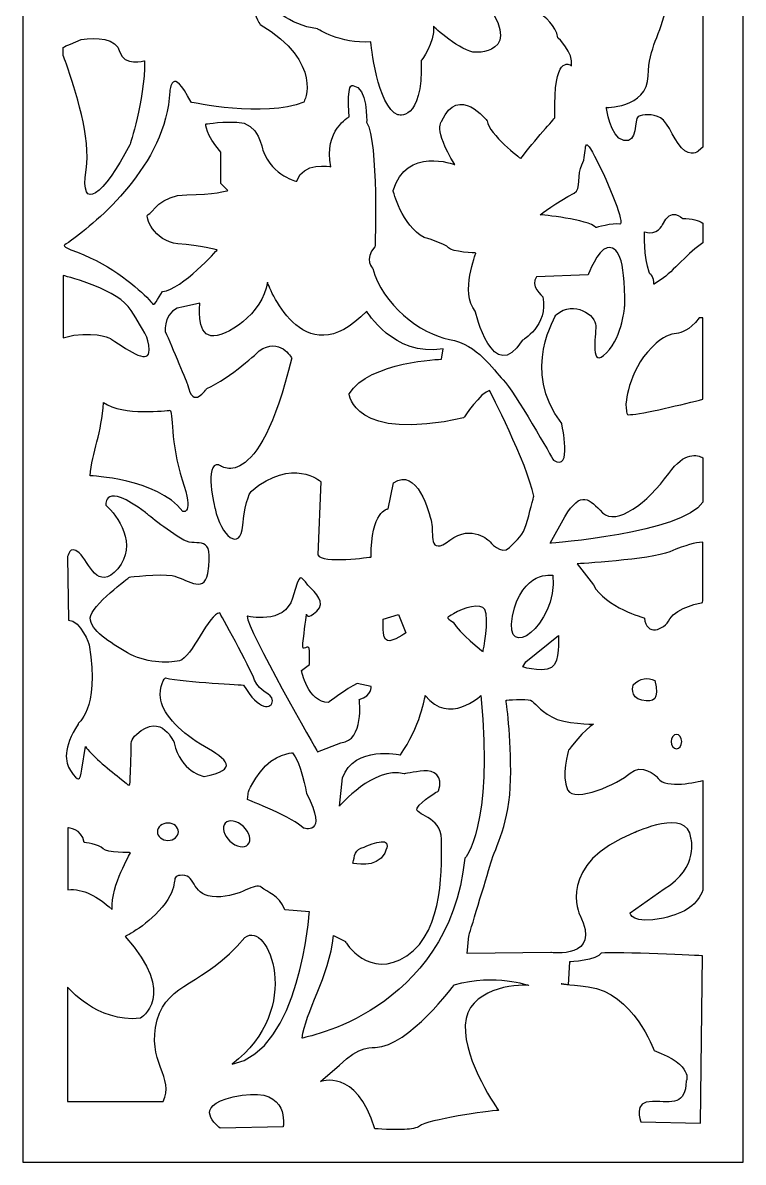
# Model space of a CAD drawing. Header units: centimetres. Extents: x 7.7 to 12.9, y -9 to 9.
# Drawn here: x 7.7 to 12.92, y -9 to -0.75 of the extents above; entities that cross this region are included whole.
import ezdxf

# ---------------------------------------------------------------- set-up
doc = ezdxf.new("R2010")
doc.units = ezdxf.units.CM
doc.header["$MEASUREMENT"] = 0
doc.layers.add('layer 1', color=7, linetype='Continuous')

msp = doc.modelspace()

# ---------------------------------------------------------------- linework, layer by layer
at = {"layer": 'layer 1', "color": 250}
for points, knots in [([(7.70092, -9.00022), (7.70092, -9.00022), (7.70092, 9.00077), (7.70092, 9.00077), (7.70092, 9.00077), (7.70092, 9.00077), (12.91511, 9.00077), (12.91511, 9.00077), (12.91511, 9.00077), (12.91511, 9.00077), (12.91511, -9.00022), (12.91511, -9.00022), (12.91511, -9.00022), (12.91511, -9.00022), (7.70092, -9.00022), (7.70092, -9.00022)], [0, 0, 0, 0, 0.2, 0.2, 0.2, 0.2, 0.4, 0.4, 0.4, 0.4, 0.6, 0.6, 0.6, 0.6, 1, 1, 1, 1]), ([(12.59248, -1.6793), (12.59248, -1.6793), (12.62299, -1.65322), (12.62299, -1.65322), (12.62299, -1.65322), (12.62299, -1.65322), (12.62299, -0.54348), (12.62299, -0.54348), (12.62299, -0.54348), (12.57837, -0.49338), (12.51531, -0.4687), (12.49777, -0.42069), (12.49777, -0.42069), (12.47071, -0.34666), (12.43914, -0.17391), (12.43463, -0.12456), (12.43463, -0.12456), (12.43012, -0.0752), (12.28128, 0.02968), (12.15951, 0.02968), (12.15951, 0.02968), (12.03774, 0.02968), (11.94302, -0.11838), (11.89341, -0.16157), (11.89341, -0.16157), (11.8438, -0.20476), (11.68144, -0.18625), (11.68144, -0.18625), (11.68144, -0.18625), (11.68144, -0.18625), (11.64988, -0.42688), (11.72203, -0.51942), (11.72203, -0.51942), (11.79418, -0.61196), (11.8934, -0.48242), (11.93851, -0.45155), (11.93851, -0.45155), (11.98361, -0.42069), (12.19107, -0.24795), (12.26324, -0.24795), (12.26324, -0.24795), (12.3354, -0.24795), (12.39855, -0.42688), (12.35795, -0.63664), (12.35795, -0.63664), (12.31736, -0.8464), (12.23166, -0.92661), (12.22716, -1.13637), (12.22716, -1.13637), (12.222, -1.37728), (11.90107, -1.3693), (11.92498, -1.36464), (11.92498, -1.36464), (11.92498, -1.36464), (11.94753, -1.58059), (12.05126, -1.60527), (12.05126, -1.60527), (12.155, -1.62995), (12.12343, -1.45103), (12.155, -1.43252), (12.155, -1.43252), (12.18656, -1.41401), (12.25873, -1.41123), (12.31736, -1.44207), (12.31736, -1.44207), (12.376, -1.47292), (12.42562, -1.63612), (12.49326, -1.6793), (12.49326, -1.6793), (12.56092, -1.72249), (12.59248, -1.6793), (12.59248, -1.6793)], [0, 0, 0, 0, 0.0526316, 0.0526316, 0.0526316, 0.0526316, 0.1052632, 0.1052632, 0.1052632, 0.1052632, 0.1578947, 0.1578947, 0.1578947, 0.1578947, 0.2105263, 0.2105263, 0.2105263, 0.2105263, 0.2631579, 0.2631579, 0.2631579, 0.2631579, 0.3157895, 0.3157895, 0.3157895, 0.3157895, 0.3684211, 0.3684211, 0.3684211, 0.3684211, 0.4210526, 0.4210526, 0.4210526, 0.4210526, 0.4736842, 0.4736842, 0.4736842, 0.4736842, 0.5263158, 0.5263158, 0.5263158, 0.5263158, 0.5789474, 0.5789474, 0.5789474, 0.5789474, 0.6315789, 0.6315789, 0.6315789, 0.6315789, 0.6842105, 0.6842105, 0.6842105, 0.6842105, 0.7368421, 0.7368421, 0.7368421, 0.7368421, 0.7894737, 0.7894737, 0.7894737, 0.7894737, 0.8421053, 0.8421053, 0.8421053, 0.8421053, 0.8947368, 0.8947368, 0.8947368, 0.8947368, 1, 1, 1, 1]), ([(8.04759, -2.39743), (7.97954, -2.35919), (7.98625, -2.37648), (8.05351, -2.32758), (8.05351, -2.32758), (8.22882, -2.20015), (8.74083, -1.78354), (8.76472, -1.24964), (8.76472, -1.24964), (8.76472, -1.24964), (8.77917, -1.04568), (8.91863, -1.32858), (8.91863, -1.32858), (8.91863, -1.32858), (9.44822, -1.44489), (9.73554, -1.32728), (9.73554, -1.32728), (9.73554, -1.32728), (9.8848, -1.04603), (9.41837, -0.76478), (9.41837, -0.76478), (9.41837, -0.76478), (9.35926, -0.68483), (9.37124, -0.56847), (9.37124, -0.56847), (9.38492, -0.43529), (9.39264, -0.49525), (9.43775, -0.55788), (9.43775, -0.55788), (9.49762, -0.64103), (9.62119, -0.76726), (9.83334, -0.79809), (9.83334, -0.79809), (9.83334, -0.79809), (9.99498, -0.90549), (10.2203, -0.89206), (10.2203, -0.89206), (10.2203, -0.89206), (10.26658, -1.36621), (10.41488, -1.4189), (10.41488, -1.4189), (10.41488, -1.4189), (10.59613, -1.47912), (10.58515, -1.02749), (10.58515, -1.02749), (10.58515, -1.02749), (10.68401, -0.89953), (10.67303, -0.7791), (10.67303, -0.7791), (10.67303, -0.7791), (10.87076, -0.96728), (10.98061, -0.96728), (10.98061, -0.96728), (10.98061, -0.96728), (11.42551, -0.98233), (10.90921, -0.44038), (10.90921, -0.44038), (10.90921, -0.44038), (11.10145, -0.30489), (11.29369, -0.62103), (11.29369, -0.62103), (11.29369, -0.62103), (11.54085, -0.68124), (11.57381, -0.8619), (11.57381, -0.8619), (11.57381, -0.8619), (11.68915, -0.96728), (11.67268, -1.06513), (11.67268, -1.06513), (11.67268, -1.06513), (11.55184, -0.96728), (11.55184, -1.34363), (11.55184, -1.34363), (11.55184, -1.34363), (11.55184, -1.44148), (11.55184, -1.44148), (11.55184, -1.44148), (11.55184, -1.44148), (11.40354, -1.60708), (11.30467, -1.73504), (11.30467, -1.73504), (11.30467, -1.73504), (11.07398, -1.56192), (11.063, -1.46406), (11.063, -1.46406), (11.063, -1.46406), (10.85428, -1.19309), (10.73345, -1.46406), (10.73345, -1.46406), (10.73345, -1.46406), (10.66753, -1.51675), (10.82682, -1.7802), (10.82682, -1.7802), (10.82682, -1.7802), (10.4753, -1.64471), (10.38192, -1.96838), (10.38192, -1.96838), (10.38192, -1.96838), (10.44234, -2.2243), (10.60712, -2.3071), (10.60712, -2.3071), (10.60712, -2.3071), (10.76091, -2.35226), (10.78288, -2.38237), (10.78288, -2.38237), (10.80485, -2.41248), (10.98061, -2.42001), (10.98061, -2.42001), (10.98061, -2.42001), (10.98061, -2.42001), (10.86527, -2.70604), (10.97512, -2.84153), (10.97512, -2.84153), (10.97512, -2.84153), (11.10694, -3.391), (11.31566, -3.05229), (11.31566, -3.05229), (11.31566, -3.05229), (11.5079, -2.94691), (11.46395, -2.73614), (11.46395, -2.73614), (11.46395, -2.73614), (11.36509, -2.65335), (11.42002, -2.59313), (11.42002, -2.59313), (11.42002, -2.59313), (11.79351, -2.57808), (11.79351, -2.57808), (11.79351, -2.57808), (11.79351, -2.57808), (11.85942, -2.39743), (11.93082, -2.38237), (11.93082, -2.38237), (12.00223, -2.36732), (12.06265, -2.44259), (12.05715, -2.80389), (12.05715, -2.80389), (12.05715, -2.80389), (12.04617, -3.01465), (11.92533, -3.14261), (11.92533, -3.14261), (11.80449, -3.27057), (11.84843, -3.02218), (11.84843, -2.94691), (11.84843, -2.94691), (11.84843, -2.87163), (11.69464, -2.75873), (11.56282, -2.86411), (11.56282, -2.86411), (11.56282, -2.86411), (11.30467, -3.27057), (11.60127, -3.65446), (11.60127, -3.65446), (11.60127, -3.65446), (11.68366, -4.01576), (11.54085, -3.9179), (11.54085, -3.9179), (11.54085, -3.9179), (11.25524, -3.41359), (11.17834, -3.33831), (11.17834, -3.33831), (11.10145, -3.26304), (10.99709, -3.08239), (10.78837, -3.04476), (10.78837, -3.04476), (10.57965, -3.00712), (10.29954, -2.78883), (10.23362, -2.53291), (10.23362, -2.53291), (10.23362, -2.53291), (10.16771, -2.46517), (10.2501, -2.37484), (10.2501, -2.37484), (10.2501, -2.37484), (10.27757, -1.62213), (10.18968, -1.47159), (10.18968, -1.47159), (10.18968, -1.47159), (10.20067, -1.21567), (10.09082, -1.20814), (10.09082, -1.20814), (10.09082, -1.20814), (10.04139, -1.17803), (10.06336, -1.43396), (10.06336, -1.43396), (10.06336, -1.43396), (9.87661, -1.53181), (9.93154, -1.79526), (9.93154, -1.79526), (9.93154, -1.79526), (9.72282, -1.75762), (9.68437, -1.90063), (9.68437, -1.90063), (9.68437, -1.90063), (9.5141, -1.87053), (9.4372, -1.67482), (9.4372, -1.67482), (9.4372, -1.67482), (9.40974, -1.47159), (9.25046, -1.47159), (9.25046, -1.47159), (9.09117, -1.47159), (9.02526, -1.48665), (9.02526, -1.48665), (9.02526, -1.48665), (9.02526, -1.48665), (9.01977, -1.56192), (9.13512, -1.68988), (9.13512, -1.68988), (9.13512, -1.68988), (9.13512, -1.91569), (9.13512, -1.91569), (9.13512, -1.91569), (9.13512, -1.91569), (9.18455, -1.96838), (9.18455, -1.96838), (9.18455, -1.96838), (9.18455, -1.96838), (9.08019, -1.99849), (8.88795, -1.99849), (8.88795, -1.99849), (8.69571, -1.99849), (8.63529, -2.13398), (8.60783, -2.1415), (8.60783, -2.1415), (8.58036, -2.14903), (8.65177, -2.33721), (8.82204, -2.35226), (8.82204, -2.35226), (8.99231, -2.36732), (9.10765, -2.39743), (9.10765, -2.39743), (9.10765, -2.39743), (9.10765, -2.39743), (8.85499, -2.68346), (8.71219, -2.69851), (8.71219, -2.69851), (8.71219, -2.69851), (8.67712, -2.75529), (8.67712, -2.75529), (8.67712, -2.75529), (8.63966, -2.81599), (8.65076, -2.79164), (8.59804, -2.73998), (8.59804, -2.73998), (8.5085, -2.6522), (8.31208, -2.48398), (8.04759, -2.39743)], [0, 0, 0, 0, 0.015873, 0.015873, 0.015873, 0.015873, 0.031746, 0.031746, 0.031746, 0.031746, 0.047619, 0.047619, 0.047619, 0.047619, 0.0634921, 0.0634921, 0.0634921, 0.0634921, 0.0793651, 0.0793651, 0.0793651, 0.0793651, 0.0952381, 0.0952381, 0.0952381, 0.0952381, 0.1111111, 0.1111111, 0.1111111, 0.1111111, 0.1269841, 0.1269841, 0.1269841, 0.1269841, 0.1428571, 0.1428571, 0.1428571, 0.1428571, 0.1587302, 0.1587302, 0.1587302, 0.1587302, 0.1746032, 0.1746032, 0.1746032, 0.1746032, 0.1904762, 0.1904762, 0.1904762, 0.1904762, 0.2063492, 0.2063492, 0.2063492, 0.2063492, 0.2222222, 0.2222222, 0.2222222, 0.2222222, 0.2380952, 0.2380952, 0.2380952, 0.2380952, 0.2539683, 0.2539683, 0.2539683, 0.2539683, 0.2698413, 0.2698413, 0.2698413, 0.2698413, 0.2857143, 0.2857143, 0.2857143, 0.2857143, 0.3015873, 0.3015873, 0.3015873, 0.3015873, 0.3174603, 0.3174603, 0.3174603, 0.3174603, 0.3333333, 0.3333333, 0.3333333, 0.3333333, 0.3492063, 0.3492063, 0.3492063, 0.3492063, 0.3650794, 0.3650794, 0.3650794, 0.3650794, 0.3809524, 0.3809524, 0.3809524, 0.3809524, 0.3968254, 0.3968254, 0.3968254, 0.3968254, 0.4126984, 0.4126984, 0.4126984, 0.4126984, 0.4285714, 0.4285714, 0.4285714, 0.4285714, 0.4444444, 0.4444444, 0.4444444, 0.4444444, 0.4603175, 0.4603175, 0.4603175, 0.4603175, 0.4761905, 0.4761905, 0.4761905, 0.4761905, 0.4920635, 0.4920635, 0.4920635, 0.4920635, 0.5079365, 0.5079365, 0.5079365, 0.5079365, 0.5238095, 0.5238095, 0.5238095, 0.5238095, 0.5396825, 0.5396825, 0.5396825, 0.5396825, 0.5555556, 0.5555556, 0.5555556, 0.5555556, 0.5714286, 0.5714286, 0.5714286, 0.5714286, 0.5873016, 0.5873016, 0.5873016, 0.5873016, 0.6031746, 0.6031746, 0.6031746, 0.6031746, 0.6190476, 0.6190476, 0.6190476, 0.6190476, 0.6349206, 0.6349206, 0.6349206, 0.6349206, 0.6507937, 0.6507937, 0.6507937, 0.6507937, 0.6666667, 0.6666667, 0.6666667, 0.6666667, 0.6825397, 0.6825397, 0.6825397, 0.6825397, 0.6984127, 0.6984127, 0.6984127, 0.6984127, 0.7142857, 0.7142857, 0.7142857, 0.7142857, 0.7301587, 0.7301587, 0.7301587, 0.7301587, 0.7460317, 0.7460317, 0.7460317, 0.7460317, 0.7619048, 0.7619048, 0.7619048, 0.7619048, 0.7777778, 0.7777778, 0.7777778, 0.7777778, 0.7936508, 0.7936508, 0.7936508, 0.7936508, 0.8095238, 0.8095238, 0.8095238, 0.8095238, 0.8253968, 0.8253968, 0.8253968, 0.8253968, 0.8412698, 0.8412698, 0.8412698, 0.8412698, 0.8571429, 0.8571429, 0.8571429, 0.8571429, 0.8730159, 0.8730159, 0.8730159, 0.8730159, 0.8888889, 0.8888889, 0.8888889, 0.8888889, 0.9047619, 0.9047619, 0.9047619, 0.9047619, 0.9206349, 0.9206349, 0.9206349, 0.9206349, 0.9365079, 0.9365079, 0.9365079, 0.9365079, 0.952381, 0.952381, 0.952381, 0.952381, 0.968254, 0.968254, 0.968254, 0.968254, 1, 1, 1, 1]), ([(8.12418, -0.87476), (8.12418, -0.87476), (8.04515, -0.90725), (8.04515, -0.90725), (8.04515, -0.90725), (8.01983, -0.91895), (8.00306, -0.92531), (7.99303, -0.93144), (7.99303, -0.93144), (7.99303, -0.93144), (7.99303, -0.98945), (7.99303, -0.98945), (7.99303, -0.98945), (7.99907, -1.00503), (8.00707, -1.02534), (8.01633, -1.05249), (8.01633, -1.05249), (8.07889, -1.23587), (8.19647, -1.58673), (8.15985, -1.81761), (8.15985, -1.81761), (8.1089, -2.13888), (8.28726, -1.9992), (8.47582, -1.63603), (8.47582, -1.63603), (8.47582, -1.63603), (8.58284, -1.32873), (8.58284, -1.02841), (8.58284, -1.02841), (8.58284, -1.02841), (8.42995, -1.07032), (8.40447, -0.96556), (8.40447, -0.96556), (8.37899, -0.86079), (8.2312, -0.86079), (8.12418, -0.87476)], [0, 0, 0, 0, 0.1, 0.1, 0.1, 0.1, 0.2, 0.2, 0.2, 0.2, 0.3, 0.3, 0.3, 0.3, 0.4, 0.4, 0.4, 0.4, 0.5, 0.5, 0.5, 0.5, 0.6, 0.6, 0.6, 0.6, 0.7, 0.7, 0.7, 0.7, 0.8, 0.8, 0.8, 0.8, 1, 1, 1, 1]), ([(11.44649, -2.1423), (11.44649, -2.1423), (11.79909, -2.17621), (11.84858, -2.23556), (11.84858, -2.23556), (11.84858, -2.23556), (11.9723, -2.20165), (12.02179, -2.21012), (12.02179, -2.21012), (12.06044, -2.21675), (11.94961, -1.92883), (11.83933, -1.7187), (11.83933, -1.7187), (11.74483, -1.53861), (11.79164, -1.69994), (11.7479, -1.78082), (11.7479, -1.78082), (11.71094, -1.84914), (11.74346, -1.95974), (11.69266, -1.98583), (11.69266, -1.98583), (11.56762, -2.05009), (11.44649, -2.1423), (11.44649, -2.1423)], [0, 0, 0, 0, 0.1428571, 0.1428571, 0.1428571, 0.1428571, 0.2857143, 0.2857143, 0.2857143, 0.2857143, 0.4285714, 0.4285714, 0.4285714, 0.4285714, 0.5714286, 0.5714286, 0.5714286, 0.5714286, 0.7142857, 0.7142857, 0.7142857, 0.7142857, 1, 1, 1, 1]), ([(12.32059, -2.61066), (12.40749, -2.55611), (12.52358, -2.40848), (12.62299, -2.34733), (12.62299, -2.34733), (12.62299, -2.34733), (12.62299, -2.20387), (12.62299, -2.20387), (12.62299, -2.20387), (12.59208, -2.18415), (12.54553, -2.16994), (12.47546, -2.16994), (12.47546, -2.16994), (12.47546, -2.16994), (12.39039, -2.07871), (12.33122, -2.21555), (12.33122, -2.21555), (12.33122, -2.21555), (12.29424, -2.29665), (12.20178, -2.26624), (12.20178, -2.26624), (12.20178, -2.26624), (12.19417, -2.45247), (12.23485, -2.5589), (12.23485, -2.5589), (12.24248, -2.57886), (12.24951, -2.57428), (12.25622, -2.58799), (12.25622, -2.58799), (12.29079, -2.65872), (12.23392, -2.66507), (12.32059, -2.61066)], [0, 0, 0, 0, 0.1111111, 0.1111111, 0.1111111, 0.1111111, 0.2222222, 0.2222222, 0.2222222, 0.2222222, 0.3333333, 0.3333333, 0.3333333, 0.3333333, 0.4444444, 0.4444444, 0.4444444, 0.4444444, 0.5555556, 0.5555556, 0.5555556, 0.5555556, 0.6666667, 0.6666667, 0.6666667, 0.6666667, 0.7777778, 0.7777778, 0.7777778, 0.7777778, 1, 1, 1, 1]), ([(8.06992, -3.01352), (8.06992, -3.01352), (7.99303, -3.03455), (7.99303, -3.03455), (7.99303, -3.03455), (7.99303, -3.03455), (7.99303, -2.58288), (7.99303, -2.58288), (7.99303, -2.58288), (8.04302, -2.59506), (8.39291, -2.68494), (8.4845, -2.83528), (8.4845, -2.83528), (8.58319, -2.9973), (8.61083, -3.01893), (8.61479, -3.12154), (8.61479, -3.12154), (8.61874, -3.22414), (8.48844, -3.14314), (8.33841, -3.04052), (8.33841, -3.04052), (8.33841, -3.04052), (8.25944, -2.99192), (8.06992, -3.01352)], [0, 0, 0, 0, 0.1428571, 0.1428571, 0.1428571, 0.1428571, 0.2857143, 0.2857143, 0.2857143, 0.2857143, 0.4285714, 0.4285714, 0.4285714, 0.4285714, 0.5714286, 0.5714286, 0.5714286, 0.5714286, 0.7142857, 0.7142857, 0.7142857, 0.7142857, 1, 1, 1, 1]), ([(8.86519, -2.8095), (8.86519, -2.8095), (8.98214, -2.78203), (8.98214, -2.78203), (8.98214, -2.78203), (8.98214, -2.78203), (8.95584, -3.00515), (9.06106, -3.01954), (9.06106, -3.01954), (9.16628, -3.03392), (9.43986, -2.86121), (9.47143, -2.6309), (9.47143, -2.6309), (9.47143, -2.6309), (9.72013, -3.33231), (10.1898, -2.84011), (10.1898, -2.84011), (10.1898, -2.84011), (10.3832, -3.17329), (10.74236, -3.11271), (10.74236, -3.11271), (10.74236, -3.11271), (10.73131, -3.18844), (10.73131, -3.18844), (10.73131, -3.18844), (10.73131, -3.18844), (10.21191, -3.20358), (10.06272, -3.43832), (10.06272, -3.43832), (10.06272, -3.43832), (10.09035, -3.79423), (10.89155, -3.61249), (10.89155, -3.61249), (10.89155, -3.61249), (11.01864, -3.42318), (11.07942, -3.41561), (11.07942, -3.41561), (11.07942, -3.41561), (11.35017, -3.9381), (11.39991, -4.18042), (11.39991, -4.18042), (11.39991, -4.18042), (11.36675, -4.30914), (11.34465, -4.38487), (11.34465, -4.38487), (11.32255, -4.4606), (11.28387, -4.49088), (11.22309, -4.55146), (11.22309, -4.55146), (11.16231, -4.61204), (11.07942, -4.50603), (11.07942, -4.50603), (11.07942, -4.50603), (11.07942, -4.50603), (10.95234, -4.3773), (10.79209, -4.49846), (10.79209, -4.49846), (10.63185, -4.61961), (10.67606, -4.44545), (10.65948, -4.36973), (10.65948, -4.36973), (10.6429, -4.294), (10.55449, -3.96839), (10.3832, -4.08197), (10.3832, -4.08197), (10.3832, -4.08197), (10.34452, -4.27128), (10.34452, -4.27128), (10.34452, -4.27128), (10.34452, -4.27128), (10.21743, -4.28643), (10.22296, -4.61961), (10.22296, -4.61961), (10.22296, -4.61961), (9.8638, -4.67262), (9.83617, -4.60447), (9.83617, -4.60447), (9.83617, -4.60447), (9.85827, -4.0744), (9.85827, -4.0744), (9.85827, -4.0744), (9.85827, -4.0744), (9.65382, -3.89267), (9.35544, -4.14255), (9.35544, -4.14255), (9.35544, -4.14255), (9.31101, -4.19146), (9.29419, -4.38932), (9.29419, -4.38932), (9.27737, -4.58718), (9.13271, -4.46755), (9.09235, -4.26969), (9.09235, -4.26969), (9.09235, -4.26969), (9.00826, -3.93376), (9.11927, -3.95217), (9.11927, -3.95217), (9.11927, -3.95217), (9.40182, -4.20067), (9.64738, -3.17913), (9.64738, -3.17913), (9.64738, -3.17913), (9.55994, -3.02267), (9.41192, -3.12851), (9.41192, -3.12851), (9.41192, -3.12851), (9.20674, -3.32637), (9.03181, -3.4), (9.03181, -3.4), (9.03181, -3.4), (8.9309, -3.56105), (8.89389, -3.37239), (8.89389, -3.37239), (8.89389, -3.37239), (8.78007, -3.09191), (8.73079, -2.98754), (8.73079, -2.98754), (8.73079, -2.98754), (8.72183, -2.81564), (8.86519, -2.8095)], [0, 0, 0, 0, 0.0322581, 0.0322581, 0.0322581, 0.0322581, 0.0645161, 0.0645161, 0.0645161, 0.0645161, 0.0967742, 0.0967742, 0.0967742, 0.0967742, 0.1290323, 0.1290323, 0.1290323, 0.1290323, 0.1612903, 0.1612903, 0.1612903, 0.1612903, 0.1935484, 0.1935484, 0.1935484, 0.1935484, 0.2258065, 0.2258065, 0.2258065, 0.2258065, 0.2580645, 0.2580645, 0.2580645, 0.2580645, 0.2903226, 0.2903226, 0.2903226, 0.2903226, 0.3225806, 0.3225806, 0.3225806, 0.3225806, 0.3548387, 0.3548387, 0.3548387, 0.3548387, 0.3870968, 0.3870968, 0.3870968, 0.3870968, 0.4193548, 0.4193548, 0.4193548, 0.4193548, 0.4516129, 0.4516129, 0.4516129, 0.4516129, 0.483871, 0.483871, 0.483871, 0.483871, 0.516129, 0.516129, 0.516129, 0.516129, 0.5483871, 0.5483871, 0.5483871, 0.5483871, 0.5806452, 0.5806452, 0.5806452, 0.5806452, 0.6129032, 0.6129032, 0.6129032, 0.6129032, 0.6451613, 0.6451613, 0.6451613, 0.6451613, 0.6774194, 0.6774194, 0.6774194, 0.6774194, 0.7096774, 0.7096774, 0.7096774, 0.7096774, 0.7419355, 0.7419355, 0.7419355, 0.7419355, 0.7741935, 0.7741935, 0.7741935, 0.7741935, 0.8064516, 0.8064516, 0.8064516, 0.8064516, 0.8387097, 0.8387097, 0.8387097, 0.8387097, 0.8709677, 0.8709677, 0.8709677, 0.8709677, 0.9032258, 0.9032258, 0.9032258, 0.9032258, 0.9354839, 0.9354839, 0.9354839, 0.9354839, 1, 1, 1, 1]), ([(12.09822, -3.58908), (12.05754, -3.60259), (12.07603, -3.54515), (12.06493, -3.52319), (12.06493, -3.52319), (12.06493, -3.52319), (12.07603, -3.27991), (12.25355, -3.10252), (12.25355, -3.10252), (12.43108, -2.92512), (12.43477, -3.08224), (12.5975, -2.88965), (12.5975, -2.88965), (12.5975, -2.88965), (12.62299, -2.88781), (12.62299, -2.88781), (12.62299, -2.88781), (12.62299, -2.88781), (12.62299, -3.4787), (12.62299, -3.4787), (12.62299, -3.4787), (12.50214, -3.50884), (12.17332, -3.58908), (12.09822, -3.58908)], [0, 0, 0, 0, 0.1428571, 0.1428571, 0.1428571, 0.1428571, 0.2857143, 0.2857143, 0.2857143, 0.2857143, 0.4285714, 0.4285714, 0.4285714, 0.4285714, 0.5714286, 0.5714286, 0.5714286, 0.5714286, 0.7142857, 0.7142857, 0.7142857, 0.7142857, 1, 1, 1, 1]), ([(8.18923, -4.03245), (8.18923, -4.03245), (8.66983, -4.04837), (8.86028, -4.29026), (8.86028, -4.29026), (8.86028, -4.29026), (8.94231, -4.32207), (8.85563, -4.0611), (8.85563, -4.0611), (8.76895, -3.80012), (8.78752, -3.55823), (8.76738, -3.55822), (8.76738, -3.55822), (8.74723, -3.5582), (8.42829, -3.60277), (8.2843, -3.50092), (8.2843, -3.50092), (8.27428, -3.72236), (8.20107, -3.86069), (8.18923, -4.03245)], [0, 0, 0, 0, 0.1666667, 0.1666667, 0.1666667, 0.1666667, 0.3333333, 0.3333333, 0.3333333, 0.3333333, 0.5, 0.5, 0.5, 0.5, 0.6666667, 0.6666667, 0.6666667, 0.6666667, 1, 1, 1, 1]), ([(11.62307, -4.32814), (11.62307, -4.32814), (11.51746, -4.52075), (11.51746, -4.52075), (11.51746, -4.52075), (11.51746, -4.52075), (12.47759, -4.44821), (12.62299, -4.22294), (12.62299, -4.22294), (12.62299, -4.22294), (12.62299, -3.90286), (12.62299, -3.90286), (12.62299, -3.90286), (12.58354, -3.8793), (12.49168, -3.85386), (12.37639, -4.01514), (12.37639, -4.01514), (12.2215, -4.23182), (11.99622, -4.39554), (11.89765, -4.29924), (11.89765, -4.29924), (11.79908, -4.20294), (11.74629, -4.13071), (11.62307, -4.32814)], [0, 0, 0, 0, 0.1428571, 0.1428571, 0.1428571, 0.1428571, 0.2857143, 0.2857143, 0.2857143, 0.2857143, 0.4285714, 0.4285714, 0.4285714, 0.4285714, 0.5714286, 0.5714286, 0.5714286, 0.5714286, 0.7142857, 0.7142857, 0.7142857, 0.7142857, 1, 1, 1, 1]), ([(8.15558, -5.99158), (8.15558, -5.99158), (8.12882, -6.1559), (8.12882, -6.1559), (8.12882, -6.1559), (8.11488, -6.24156), (8.10425, -6.25244), (8.04558, -6.16475), (8.04558, -6.16475), (8.00703, -6.10715), (7.98796, -6.00322), (8.1023, -5.82911), (8.1023, -5.82911), (8.08904, -5.82306), (8.262, -5.73871), (8.18136, -5.25648), (8.18136, -5.25648), (8.18136, -5.25648), (8.12489, -5.08107), (8.03078, -5.07592), (8.03078, -5.07592), (8.03078, -5.07592), (8.02501, -4.62073), (8.02501, -4.62073), (8.02501, -4.62073), (8.02501, -4.62073), (8.03831, -4.52392), (8.10983, -4.59098), (8.10983, -4.59098), (8.18136, -4.65805), (8.24159, -4.87472), (8.3884, -4.70448), (8.3884, -4.70448), (8.53522, -4.53424), (8.3884, -4.31756), (8.30182, -4.24534), (8.30182, -4.24534), (8.30182, -4.24534), (8.28313, -4.06614), (8.58895, -4.29847), (8.58895, -4.29847), (8.58895, -4.29847), (8.73736, -4.42459), (8.86763, -4.49819), (8.86763, -4.49819), (8.96361, -4.55237), (9.09085, -4.43513), (9.03903, -4.73949), (9.03903, -4.73949), (9.0126, -4.89471), (8.87669, -4.77053), (8.7823, -4.75501), (8.7823, -4.75501), (8.68792, -4.73949), (8.47272, -4.76536), (8.47272, -4.76536), (8.47272, -4.76536), (8.47272, -4.76536), (8.19333, -4.97232), (8.18956, -5.06027), (8.18956, -5.06027), (8.18578, -5.14823), (8.33302, -5.24014), (8.45761, -5.31258), (8.45761, -5.31258), (8.5822, -5.38501), (8.74832, -5.39141), (8.83516, -5.37071), (8.83516, -5.37071), (8.922, -5.35002), (9.05036, -5.02406), (9.12587, -5.02406), (9.12587, -5.02406), (9.12587, -5.02406), (9.34484, -5.41728), (9.37882, -5.51041), (9.37882, -5.51041), (9.4128, -5.60354), (9.50719, -5.59836), (9.50719, -5.66045), (9.50719, -5.66045), (9.50719, -5.72254), (9.40902, -5.73806), (9.29954, -5.54662), (9.29954, -5.54662), (9.29954, -5.54662), (8.88046, -5.52593), (8.73322, -5.49489), (8.73322, -5.49489), (8.73322, -5.49489), (8.68037, -5.54662), (8.69924, -5.65528), (8.69924, -5.65528), (8.71812, -5.76393), (8.85404, -5.89845), (9.01638, -5.99158), (9.01638, -5.99158), (9.17872, -6.08472), (9.27311, -6.15715), (9.0126, -6.20889), (9.0126, -6.20889), (9.0126, -6.20889), (8.83893, -6.17267), (8.7974, -5.96571), (8.7974, -5.96571), (8.7974, -5.96571), (8.70782, -5.73836), (8.52551, -5.90177), (8.52551, -5.90177), (8.4761, -5.94609), (8.48728, -5.95583), (8.48467, -6.03326), (8.48467, -6.03326), (8.48467, -6.03326), (8.47978, -6.1783), (8.47978, -6.1783), (8.47978, -6.1783), (8.47552, -6.30526), (8.48598, -6.28499), (8.40021, -6.21766), (8.40021, -6.21766), (8.31592, -6.15149), (8.18778, -6.0459), (8.15558, -5.99158)], [0, 0, 0, 0, 0.03125, 0.03125, 0.03125, 0.03125, 0.0625, 0.0625, 0.0625, 0.0625, 0.09375, 0.09375, 0.09375, 0.09375, 0.125, 0.125, 0.125, 0.125, 0.15625, 0.15625, 0.15625, 0.15625, 0.1875, 0.1875, 0.1875, 0.1875, 0.21875, 0.21875, 0.21875, 0.21875, 0.25, 0.25, 0.25, 0.25, 0.28125, 0.28125, 0.28125, 0.28125, 0.3125, 0.3125, 0.3125, 0.3125, 0.34375, 0.34375, 0.34375, 0.34375, 0.375, 0.375, 0.375, 0.375, 0.40625, 0.40625, 0.40625, 0.40625, 0.4375, 0.4375, 0.4375, 0.4375, 0.46875, 0.46875, 0.46875, 0.46875, 0.5, 0.5, 0.5, 0.5, 0.53125, 0.53125, 0.53125, 0.53125, 0.5625, 0.5625, 0.5625, 0.5625, 0.59375, 0.59375, 0.59375, 0.59375, 0.625, 0.625, 0.625, 0.625, 0.65625, 0.65625, 0.65625, 0.65625, 0.6875, 0.6875, 0.6875, 0.6875, 0.71875, 0.71875, 0.71875, 0.71875, 0.75, 0.75, 0.75, 0.75, 0.78125, 0.78125, 0.78125, 0.78125, 0.8125, 0.8125, 0.8125, 0.8125, 0.84375, 0.84375, 0.84375, 0.84375, 0.875, 0.875, 0.875, 0.875, 0.90625, 0.90625, 0.90625, 0.90625, 0.9375, 0.9375, 0.9375, 0.9375, 1, 1, 1, 1]), ([(11.8305, -4.82253), (11.8305, -4.82253), (11.7137, -4.66906), (11.7137, -4.66906), (11.7137, -4.66906), (11.7137, -4.66906), (12.23972, -4.63986), (12.38286, -4.58216), (12.38286, -4.58216), (12.51235, -4.52997), (12.55915, -4.51555), (12.62299, -4.51327), (12.62299, -4.51327), (12.62299, -4.51327), (12.62299, -4.93742), (12.62299, -4.93742), (12.62299, -4.93742), (12.62137, -4.94488), (12.62042, -4.94906), (12.62042, -4.94906), (12.62042, -4.94906), (12.62042, -4.94906), (12.43064, -4.9842), (12.38447, -5.06856), (12.38447, -5.06856), (12.33831, -5.15291), (12.21521, -5.19508), (12.19981, -5.06153), (12.19981, -5.06153), (12.19981, -5.06153), (11.9177, -4.9842), (11.8305, -4.82253)], [0, 0, 0, 0, 0.1111111, 0.1111111, 0.1111111, 0.1111111, 0.2222222, 0.2222222, 0.2222222, 0.2222222, 0.3333333, 0.3333333, 0.3333333, 0.3333333, 0.4444444, 0.4444444, 0.4444444, 0.4444444, 0.5555556, 0.5555556, 0.5555556, 0.5555556, 0.6666667, 0.6666667, 0.6666667, 0.6666667, 0.7777778, 0.7777778, 0.7777778, 0.7777778, 1, 1, 1, 1]), ([(10.00383, -5.96427), (10.00383, -5.96427), (9.83405, -6.0297), (9.83405, -6.0297), (9.83405, -6.0297), (9.83405, -6.0297), (9.32473, -5.14268), (9.32473, -5.04816), (9.32473, -5.04816), (9.32473, -5.04816), (9.59531, -5.1136), (9.65367, -4.91729), (9.65367, -4.91729), (9.71203, -4.72098), (9.70672, -4.75733), (9.76508, -4.82277), (9.76508, -4.82277), (9.82345, -4.88821), (9.89772, -4.94637), (9.82875, -5.01181), (9.82875, -5.01181), (9.75978, -5.07724), (9.75447, -5.03362), (9.75447, -5.03362), (9.75447, -5.03362), (9.75447, -5.03362), (9.73856, -5.15722), (9.72795, -5.24447), (9.72795, -5.24447), (9.71734, -5.33172), (9.7757, -5.22266), (9.7757, -5.30263), (9.7757, -5.30263), (9.7757, -5.38261), (9.7757, -5.39715), (9.7757, -5.39715), (9.7757, -5.39715), (9.7757, -5.39715), (9.71734, -5.44078), (9.71734, -5.44078), (9.71734, -5.44078), (9.71734, -5.44078), (9.76508, -5.67344), (9.91364, -5.67344), (9.91364, -5.67344), (9.91364, -5.67344), (10.04627, -5.57165), (10.12055, -5.5353), (10.12055, -5.5353), (10.12055, -5.5353), (10.22135, -5.55711), (10.22135, -5.55711), (10.22135, -5.55711), (10.22135, -5.55711), (10.23196, -5.62255), (10.13646, -5.65163), (10.13646, -5.65163), (10.13646, -5.65163), (10.1736, -5.94972), (10.00383, -5.96427)], [0, 0, 0, 0, 0.0625, 0.0625, 0.0625, 0.0625, 0.125, 0.125, 0.125, 0.125, 0.1875, 0.1875, 0.1875, 0.1875, 0.25, 0.25, 0.25, 0.25, 0.3125, 0.3125, 0.3125, 0.3125, 0.375, 0.375, 0.375, 0.375, 0.4375, 0.4375, 0.4375, 0.4375, 0.5, 0.5, 0.5, 0.5, 0.5625, 0.5625, 0.5625, 0.5625, 0.625, 0.625, 0.625, 0.625, 0.6875, 0.6875, 0.6875, 0.6875, 0.75, 0.75, 0.75, 0.75, 0.8125, 0.8125, 0.8125, 0.8125, 0.875, 0.875, 0.875, 0.875, 1, 1, 1, 1]), ([(11.53813, -4.75224), (11.53813, -4.75224), (11.3133, -4.71098), (11.24576, -5.04747), (11.24576, -5.04747), (11.17652, -5.39242), (11.56998, -5.1211), (11.53813, -4.75224)], [0, 0, 0, 0, 0.3333333, 0.3333333, 0.3333333, 0.3333333, 1, 1, 1, 1]), ([(10.81552, -5.09245), (10.75831, -5.05219), (10.7674, -5.06334), (10.81836, -5.03113), (10.81836, -5.03113), (10.8904, -4.98561), (11.01888, -4.95259), (11.0444, -4.9992), (11.0444, -4.9992), (11.0815, -5.06702), (11.03203, -5.30439), (11.03203, -5.30439), (11.03203, -5.30439), (11.03203, -5.30439), (10.85882, -5.16875), (10.81552, -5.09245)], [0, 0, 0, 0, 0.2, 0.2, 0.2, 0.2, 0.4, 0.4, 0.4, 0.4, 0.6, 0.6, 0.6, 0.6, 1, 1, 1, 1]), ([(10.4194, -5.03567), (10.4194, -5.03567), (10.31011, -5.06892), (10.31011, -5.06892), (10.31011, -5.06892), (10.31011, -5.06892), (10.29714, -5.21535), (10.34004, -5.22534), (10.34004, -5.22534), (10.38294, -5.23534), (10.47442, -5.1677), (10.47442, -5.1677), (10.47442, -5.1677), (10.47442, -5.1677), (10.4194, -5.03567), (10.4194, -5.03567)], [0, 0, 0, 0, 0.2, 0.2, 0.2, 0.2, 0.4, 0.4, 0.4, 0.4, 0.6, 0.6, 0.6, 0.6, 1, 1, 1, 1]), ([(11.34105, -5.3778), (11.34105, -5.3778), (11.32022, -5.41588), (11.32022, -5.41588), (11.32022, -5.41588), (11.32022, -5.41588), (11.50774, -5.47298), (11.54942, -5.39684), (11.54942, -5.39684), (11.59109, -5.32069), (11.5772, -5.18743), (11.5772, -5.18743), (11.5772, -5.18743), (11.5772, -5.18743), (11.34105, -5.3778), (11.34105, -5.3778)], [0, 0, 0, 0, 0.2, 0.2, 0.2, 0.2, 0.4, 0.4, 0.4, 0.4, 0.6, 0.6, 0.6, 0.6, 1, 1, 1, 1]), ([(12.27483, -5.51352), (12.22302, -5.49191), (12.17118, -5.49347), (12.11939, -5.54593), (12.11939, -5.54593), (12.11939, -5.54593), (12.08897, -5.63855), (12.18021, -5.65707), (12.18021, -5.65707), (12.27145, -5.6756), (12.30862, -5.65244), (12.27483, -5.51352)], [0, 0, 0, 0, 0.25, 0.25, 0.25, 0.25, 0.5, 0.5, 0.5, 0.5, 1, 1, 1, 1]), ([(9.72264, -8.10184), (9.72264, -8.10184), (10.78373, -7.91281), (10.90045, -6.80039), (10.90045, -6.80039), (10.90045, -6.80039), (11.10736, -6.58227), (11.01717, -5.62255), (11.01717, -5.62255), (11.01717, -5.62255), (10.78373, -5.84067), (10.61395, -5.62255), (10.61395, -5.62255), (10.61395, -5.62255), (10.57681, -5.85521), (10.43357, -6.05151), (10.43357, -6.05151), (10.43357, -6.05151), (10.09933, -5.97881), (10.01444, -6.21874), (10.01444, -6.21874), (10.01444, -6.21874), (9.99322, -6.42232), (9.99322, -6.42232), (9.99322, -6.42232), (9.99322, -6.42232), (10.24257, -6.13149), (10.4601, -6.18966), (10.4601, -6.18966), (10.4601, -6.18966), (10.52907, -6.17512), (10.60334, -6.16785), (10.60334, -6.16785), (10.67762, -6.16058), (10.74659, -6.2042), (10.70945, -6.31326), (10.70945, -6.31326), (10.70945, -6.31326), (10.58212, -6.38597), (10.55559, -6.43686), (10.55559, -6.43686), (10.52907, -6.48776), (10.73067, -6.49503), (10.73067, -6.66225), (10.73067, -6.66225), (10.73067, -6.82948), (10.7572, -7.32388), (10.48132, -7.50565), (10.48132, -7.50565), (10.20543, -7.68742), (10.03566, -7.40386), (10.03566, -7.40386), (10.03566, -7.40386), (10.03566, -7.40386), (9.95077, -7.36024), (9.95077, -7.36024), (9.95077, -7.36024), (9.91553, -7.65749), (9.74499, -7.91801), (9.72264, -8.10184)], [0, 0, 0, 0, 0.0625, 0.0625, 0.0625, 0.0625, 0.125, 0.125, 0.125, 0.125, 0.1875, 0.1875, 0.1875, 0.1875, 0.25, 0.25, 0.25, 0.25, 0.3125, 0.3125, 0.3125, 0.3125, 0.375, 0.375, 0.375, 0.375, 0.4375, 0.4375, 0.4375, 0.4375, 0.5, 0.5, 0.5, 0.5, 0.5625, 0.5625, 0.5625, 0.5625, 0.625, 0.625, 0.625, 0.625, 0.6875, 0.6875, 0.6875, 0.6875, 0.75, 0.75, 0.75, 0.75, 0.8125, 0.8125, 0.8125, 0.8125, 0.875, 0.875, 0.875, 0.875, 1, 1, 1, 1]), ([(10.92904, -7.36138), (10.92904, -7.36138), (10.91804, -7.4896), (10.91804, -7.4896), (10.91804, -7.4896), (10.91804, -7.4896), (11.52343, -7.48206), (11.52343, -7.48206), (11.52343, -7.48206), (11.52343, -7.48206), (11.89767, -7.53485), (11.73256, -7.21054), (11.73256, -7.21054), (11.73256, -7.21054), (11.55645, -6.84097), (12.12882, -6.61471), (12.12882, -6.61471), (12.12882, -6.61471), (12.51407, -6.43369), (12.53608, -6.65242), (12.53608, -6.65242), (12.53608, -6.65242), (12.60213, -6.8636), (12.34346, -7.02199), (12.34346, -7.02199), (12.34346, -7.02199), (12.0958, -7.19546), (12.0958, -7.19546), (12.0958, -7.19546), (12.0958, -7.19546), (12.10681, -7.28596), (12.33795, -7.23317), (12.33795, -7.23317), (12.49939, -7.19629), (12.58564, -7.13366), (12.62299, -7.03244), (12.62299, -7.03244), (12.62299, -7.03244), (12.62299, -6.23763), (12.62299, -6.23763), (12.62299, -6.23763), (12.54525, -6.25678), (12.33317, -6.29941), (12.28842, -6.20743), (12.28842, -6.20743), (12.28842, -6.20743), (12.17835, -6.10938), (12.0958, -6.1848), (12.0958, -6.1848), (12.01324, -6.26022), (11.69404, -6.40352), (11.64451, -6.30548), (11.64451, -6.30548), (11.59497, -6.20743), (11.65001, -6.01887), (11.65001, -6.01887), (11.65001, -6.01887), (11.65001, -6.01887), (11.77109, -5.86049), (11.83163, -5.83032), (11.83163, -5.83032), (11.83163, -5.83032), (11.62249, -5.83032), (11.52893, -5.77752), (11.52893, -5.77752), (11.43537, -5.72473), (11.40785, -5.67193), (11.37483, -5.65685), (11.37483, -5.65685), (11.34181, -5.64176), (11.19872, -5.65685), (11.19872, -5.65685), (11.19872, -5.65685), (11.19872, -5.65685), (11.23724, -5.91328), (11.23174, -6.23005), (11.23174, -6.23005), (11.22623, -6.54683), (11.12167, -6.7203), (11.08865, -6.83343), (11.08865, -6.83343), (11.05562, -6.94656), (10.92904, -7.36138), (10.92904, -7.36138)], [0, 0, 0, 0, 0.0454545, 0.0454545, 0.0454545, 0.0454545, 0.0909091, 0.0909091, 0.0909091, 0.0909091, 0.1363636, 0.1363636, 0.1363636, 0.1363636, 0.1818182, 0.1818182, 0.1818182, 0.1818182, 0.2272727, 0.2272727, 0.2272727, 0.2272727, 0.2727273, 0.2727273, 0.2727273, 0.2727273, 0.3181818, 0.3181818, 0.3181818, 0.3181818, 0.3636364, 0.3636364, 0.3636364, 0.3636364, 0.4090909, 0.4090909, 0.4090909, 0.4090909, 0.4545455, 0.4545455, 0.4545455, 0.4545455, 0.5, 0.5, 0.5, 0.5, 0.5454545, 0.5454545, 0.5454545, 0.5454545, 0.5909091, 0.5909091, 0.5909091, 0.5909091, 0.6363636, 0.6363636, 0.6363636, 0.6363636, 0.6818182, 0.6818182, 0.6818182, 0.6818182, 0.7272727, 0.7272727, 0.7272727, 0.7272727, 0.7727273, 0.7727273, 0.7727273, 0.7727273, 0.8181818, 0.8181818, 0.8181818, 0.8181818, 0.8636364, 0.8636364, 0.8636364, 0.8636364, 0.9090909, 0.9090909, 0.9090909, 0.9090909, 1, 1, 1, 1]), ([(12.39334, -5.95588), (12.39334, -5.92707), (12.41049, -5.90357), (12.43151, -5.90357), (12.43151, -5.90357), (12.45254, -5.90357), (12.46969, -5.92707), (12.46969, -5.95588), (12.46969, -5.95588), (12.46969, -5.98469), (12.45254, -6.00819), (12.43151, -6.00819), (12.43151, -6.00819), (12.41049, -6.00819), (12.39334, -5.98469), (12.39334, -5.95588)], [0, 0, 0, 0, 0.2, 0.2, 0.2, 0.2, 0.4, 0.4, 0.4, 0.4, 0.6, 0.6, 0.6, 0.6, 1, 1, 1, 1]), ([(9.33279, -6.33564), (9.33279, -6.33564), (9.32795, -6.37547), (9.32795, -6.37547), (9.32795, -6.37547), (9.32795, -6.37547), (9.67665, -6.51485), (9.72993, -6.58122), (9.72993, -6.58122), (9.72993, -6.58122), (9.91881, -6.64759), (9.75414, -6.32901), (9.75414, -6.32901), (9.75414, -6.32901), (9.71055, -6.09671), (9.65244, -6.03697), (9.65244, -6.03697), (9.65244, -6.03697), (9.51683, -6.04361), (9.41997, -6.17635), (9.41997, -6.17635), (9.3231, -6.3091), (9.33279, -6.33564), (9.33279, -6.33564)], [0, 0, 0, 0, 0.1428571, 0.1428571, 0.1428571, 0.1428571, 0.2857143, 0.2857143, 0.2857143, 0.2857143, 0.4285714, 0.4285714, 0.4285714, 0.4285714, 0.5714286, 0.5714286, 0.5714286, 0.5714286, 0.7142857, 0.7142857, 0.7142857, 0.7142857, 1, 1, 1, 1]), ([(8.34668, -7.17028), (8.24032, -7.07567), (8.13999, -7.01844), (8.02735, -7.02773), (8.02735, -7.02773), (8.02735, -7.02773), (8.02735, -6.5807), (8.02735, -6.5807), (8.02735, -6.5807), (8.02735, -6.5807), (8.12927, -6.58075), (8.14456, -6.68551), (8.14456, -6.68551), (8.14456, -6.68551), (8.25656, -6.69977), (8.28264, -6.73221), (8.28264, -6.73221), (8.30873, -6.76466), (8.47955, -6.75415), (8.47953, -6.76142), (8.47953, -6.76142), (8.47951, -6.76869), (8.34193, -6.98752), (8.34668, -7.17028)], [0, 0, 0, 0, 0.1428571, 0.1428571, 0.1428571, 0.1428571, 0.2857143, 0.2857143, 0.2857143, 0.2857143, 0.4285714, 0.4285714, 0.4285714, 0.4285714, 0.5714286, 0.5714286, 0.5714286, 0.5714286, 0.7142857, 0.7142857, 0.7142857, 0.7142857, 1, 1, 1, 1]), ([(8.67502, -6.6085), (8.67502, -6.57404), (8.70926, -6.54593), (8.75125, -6.54593), (8.75125, -6.54593), (8.79324, -6.54593), (8.82749, -6.57404), (8.82749, -6.6085), (8.82749, -6.6085), (8.82749, -6.64297), (8.79324, -6.67108), (8.75125, -6.67108), (8.75125, -6.67108), (8.70926, -6.67108), (8.67502, -6.64297), (8.67502, -6.6085)], [0, 0, 0, 0, 0.2, 0.2, 0.2, 0.2, 0.4, 0.4, 0.4, 0.4, 0.6, 0.6, 0.6, 0.6, 1, 1, 1, 1]), ([(9.15876, -6.55842), (9.1759, -6.5212), (9.23029, -6.52011), (9.27985, -6.55599), (9.27985, -6.55599), (9.3294, -6.59187), (9.35584, -6.65148), (9.3387, -6.6887), (9.3387, -6.6887), (9.32157, -6.72592), (9.26718, -6.72702), (9.21762, -6.69114), (9.21762, -6.69114), (9.16807, -6.65526), (9.14163, -6.59564), (9.15876, -6.55842)], [0, 0, 0, 0, 0.2, 0.2, 0.2, 0.2, 0.4, 0.4, 0.4, 0.4, 0.6, 0.6, 0.6, 0.6, 1, 1, 1, 1]), ([(10.17056, -6.71915), (10.10023, -6.73396), (10.10254, -6.78631), (10.09032, -6.83645), (10.09032, -6.83645), (10.09032, -6.83645), (10.2615, -6.88043), (10.32035, -6.76314), (10.32035, -6.76314), (10.37919, -6.64584), (10.27755, -6.67517), (10.17056, -6.71915)], [0, 0, 0, 0, 0.25, 0.25, 0.25, 0.25, 0.5, 0.5, 0.5, 0.5, 1, 1, 1, 1]), ([(8.71644, -8.56177), (8.71644, -8.56177), (8.02444, -8.56177), (8.02444, -8.56177), (8.02444, -8.56177), (8.02444, -8.56177), (8.02444, -7.73219), (8.02444, -7.73219), (8.02444, -7.73219), (8.02444, -7.73219), (8.23664, -7.99095), (8.551, -7.95864), (8.551, -7.95864), (8.551, -7.95864), (8.83038, -7.79518), (8.44159, -7.36648), (8.44159, -7.36648), (8.44159, -7.36648), (8.61757, -7.28286), (8.73161, -7.12658), (8.73161, -7.12658), (8.84564, -6.97031), (8.75441, -6.92342), (8.85704, -6.92342), (8.85704, -6.92342), (8.95967, -6.92342), (8.91976, -7.0797), (9.10221, -7.0797), (9.10221, -7.0797), (9.28467, -7.0797), (9.3816, -6.97031), (9.42721, -7.00937), (9.42721, -7.00937), (9.47282, -7.04844), (9.55265, -7.06407), (9.59826, -7.17346), (9.59826, -7.17346), (9.59826, -7.17346), (9.77501, -7.18909), (9.77501, -7.18909), (9.77501, -7.18909), (9.77501, -7.18909), (9.70659, -8.19706), (9.21625, -8.29082), (9.21625, -8.29082), (9.74281, -7.89133), (9.47608, -7.24069), (9.30902, -7.37377), (9.30902, -7.37377), (9.00415, -7.73305), (8.75466, -7.69045), (8.67459, -7.97046), (8.67459, -7.97046), (8.58991, -8.26657), (8.8071, -8.39328), (8.71644, -8.56177)], [0, 0, 0, 0, 0.0666667, 0.0666667, 0.0666667, 0.0666667, 0.1333333, 0.1333333, 0.1333333, 0.1333333, 0.2, 0.2, 0.2, 0.2, 0.2666667, 0.2666667, 0.2666667, 0.2666667, 0.3333333, 0.3333333, 0.3333333, 0.3333333, 0.4, 0.4, 0.4, 0.4, 0.4666667, 0.4666667, 0.4666667, 0.4666667, 0.5333333, 0.5333333, 0.5333333, 0.5333333, 0.6, 0.6, 0.6, 0.6, 0.6666667, 0.6666667, 0.6666667, 0.6666667, 0.7333333, 0.7333333, 0.7333333, 0.7333333, 0.8, 0.8, 0.8, 0.8, 0.8666667, 0.8666667, 0.8666667, 0.8666667, 1, 1, 1, 1]), ([(11.64726, -7.71662), (11.64726, -7.71662), (11.65799, -7.54994), (11.65799, -7.54994), (11.65799, -7.54994), (11.65799, -7.54994), (11.8619, -7.54013), (11.88694, -7.48621), (11.88694, -7.48621), (12.00499, -7.4764), (12.62029, -7.50582), (12.62029, -7.50582), (12.62029, -7.50582), (12.62029, -7.50582), (12.60598, -8.71672), (12.60598, -8.71672), (12.60598, -8.71672), (12.60598, -8.71672), (12.17312, -8.70691), (12.17312, -8.70691), (12.17312, -8.70691), (12.17312, -8.70691), (12.11231, -8.55494), (12.25898, -8.55984), (12.25898, -8.55984), (12.40565, -8.56474), (12.49866, -8.58435), (12.50223, -8.41277), (12.50223, -8.41277), (12.50223, -8.41277), (12.56305, -8.30001), (12.26971, -8.19216), (12.26971, -8.19216), (12.26971, -8.19216), (12.11946, -7.77055), (11.79393, -7.73133), (11.79393, -7.73133), (11.46839, -7.69211), (11.64726, -7.71662), (11.64726, -7.71662)], [0, 0, 0, 0, 0.0909091, 0.0909091, 0.0909091, 0.0909091, 0.1818182, 0.1818182, 0.1818182, 0.1818182, 0.2727273, 0.2727273, 0.2727273, 0.2727273, 0.3636364, 0.3636364, 0.3636364, 0.3636364, 0.4545455, 0.4545455, 0.4545455, 0.4545455, 0.5454545, 0.5454545, 0.5454545, 0.5454545, 0.6363636, 0.6363636, 0.6363636, 0.6363636, 0.7272727, 0.7272727, 0.7272727, 0.7272727, 0.8181818, 0.8181818, 0.8181818, 0.8181818, 1, 1, 1, 1]), ([(9.99339, -8.29781), (9.99339, -8.29781), (9.85534, -8.41714), (9.85534, -8.41714), (9.85534, -8.41714), (9.85534, -8.41714), (10.11324, -8.31432), (10.24922, -8.75772), (10.24922, -8.75772), (10.24922, -8.75772), (10.28553, -8.76121), (10.33419, -8.76336), (10.33419, -8.76336), (10.33419, -8.76336), (10.46483, -8.76336), (10.46483, -8.76336), (10.46483, -8.76336), (10.51236, -8.76047), (10.55413, -8.75333), (10.57276, -8.73844), (10.57276, -8.73844), (10.62904, -8.69346), (11.06983, -8.62597), (11.14485, -8.62597), (11.14485, -8.62597), (11.14485, -8.62597), (10.89191, -8.27408), (10.90333, -8.0079), (10.90333, -8.0079), (10.91476, -7.74172), (11.27275, -7.71041), (11.36416, -7.72084), (11.36416, -7.72084), (11.36416, -7.72084), (11.12422, -7.63212), (10.82335, -7.71563), (10.82335, -7.71563), (10.82335, -7.71563), (10.49964, -8.15926), (10.25208, -8.16969), (10.25208, -8.16969), (10.25208, -8.16969), (10.12666, -8.15654), (9.99339, -8.29781)], [0, 0, 0, 0, 0.0833333, 0.0833333, 0.0833333, 0.0833333, 0.1666667, 0.1666667, 0.1666667, 0.1666667, 0.25, 0.25, 0.25, 0.25, 0.3333333, 0.3333333, 0.3333333, 0.3333333, 0.4166667, 0.4166667, 0.4166667, 0.4166667, 0.5, 0.5, 0.5, 0.5, 0.5833333, 0.5833333, 0.5833333, 0.5833333, 0.6666667, 0.6666667, 0.6666667, 0.6666667, 0.75, 0.75, 0.75, 0.75, 0.8333333, 0.8333333, 0.8333333, 0.8333333, 1, 1, 1, 1]), ([(9.12891, -8.75487), (9.12891, -8.75487), (9.58541, -8.7432), (9.58541, -8.7432), (9.58541, -8.7432), (9.58541, -8.7432), (9.63657, -8.45975), (9.2879, -8.51603), (9.2879, -8.51603), (8.9175, -8.57556), (9.08548, -8.71527), (9.12891, -8.75487)], [0, 0, 0, 0, 0.25, 0.25, 0.25, 0.25, 0.5, 0.5, 0.5, 0.5, 1, 1, 1, 1])]:
    msp.add_open_spline(points, degree=3, knots=knots, dxfattribs=at)

doc.saveas('drawing.dxf')
